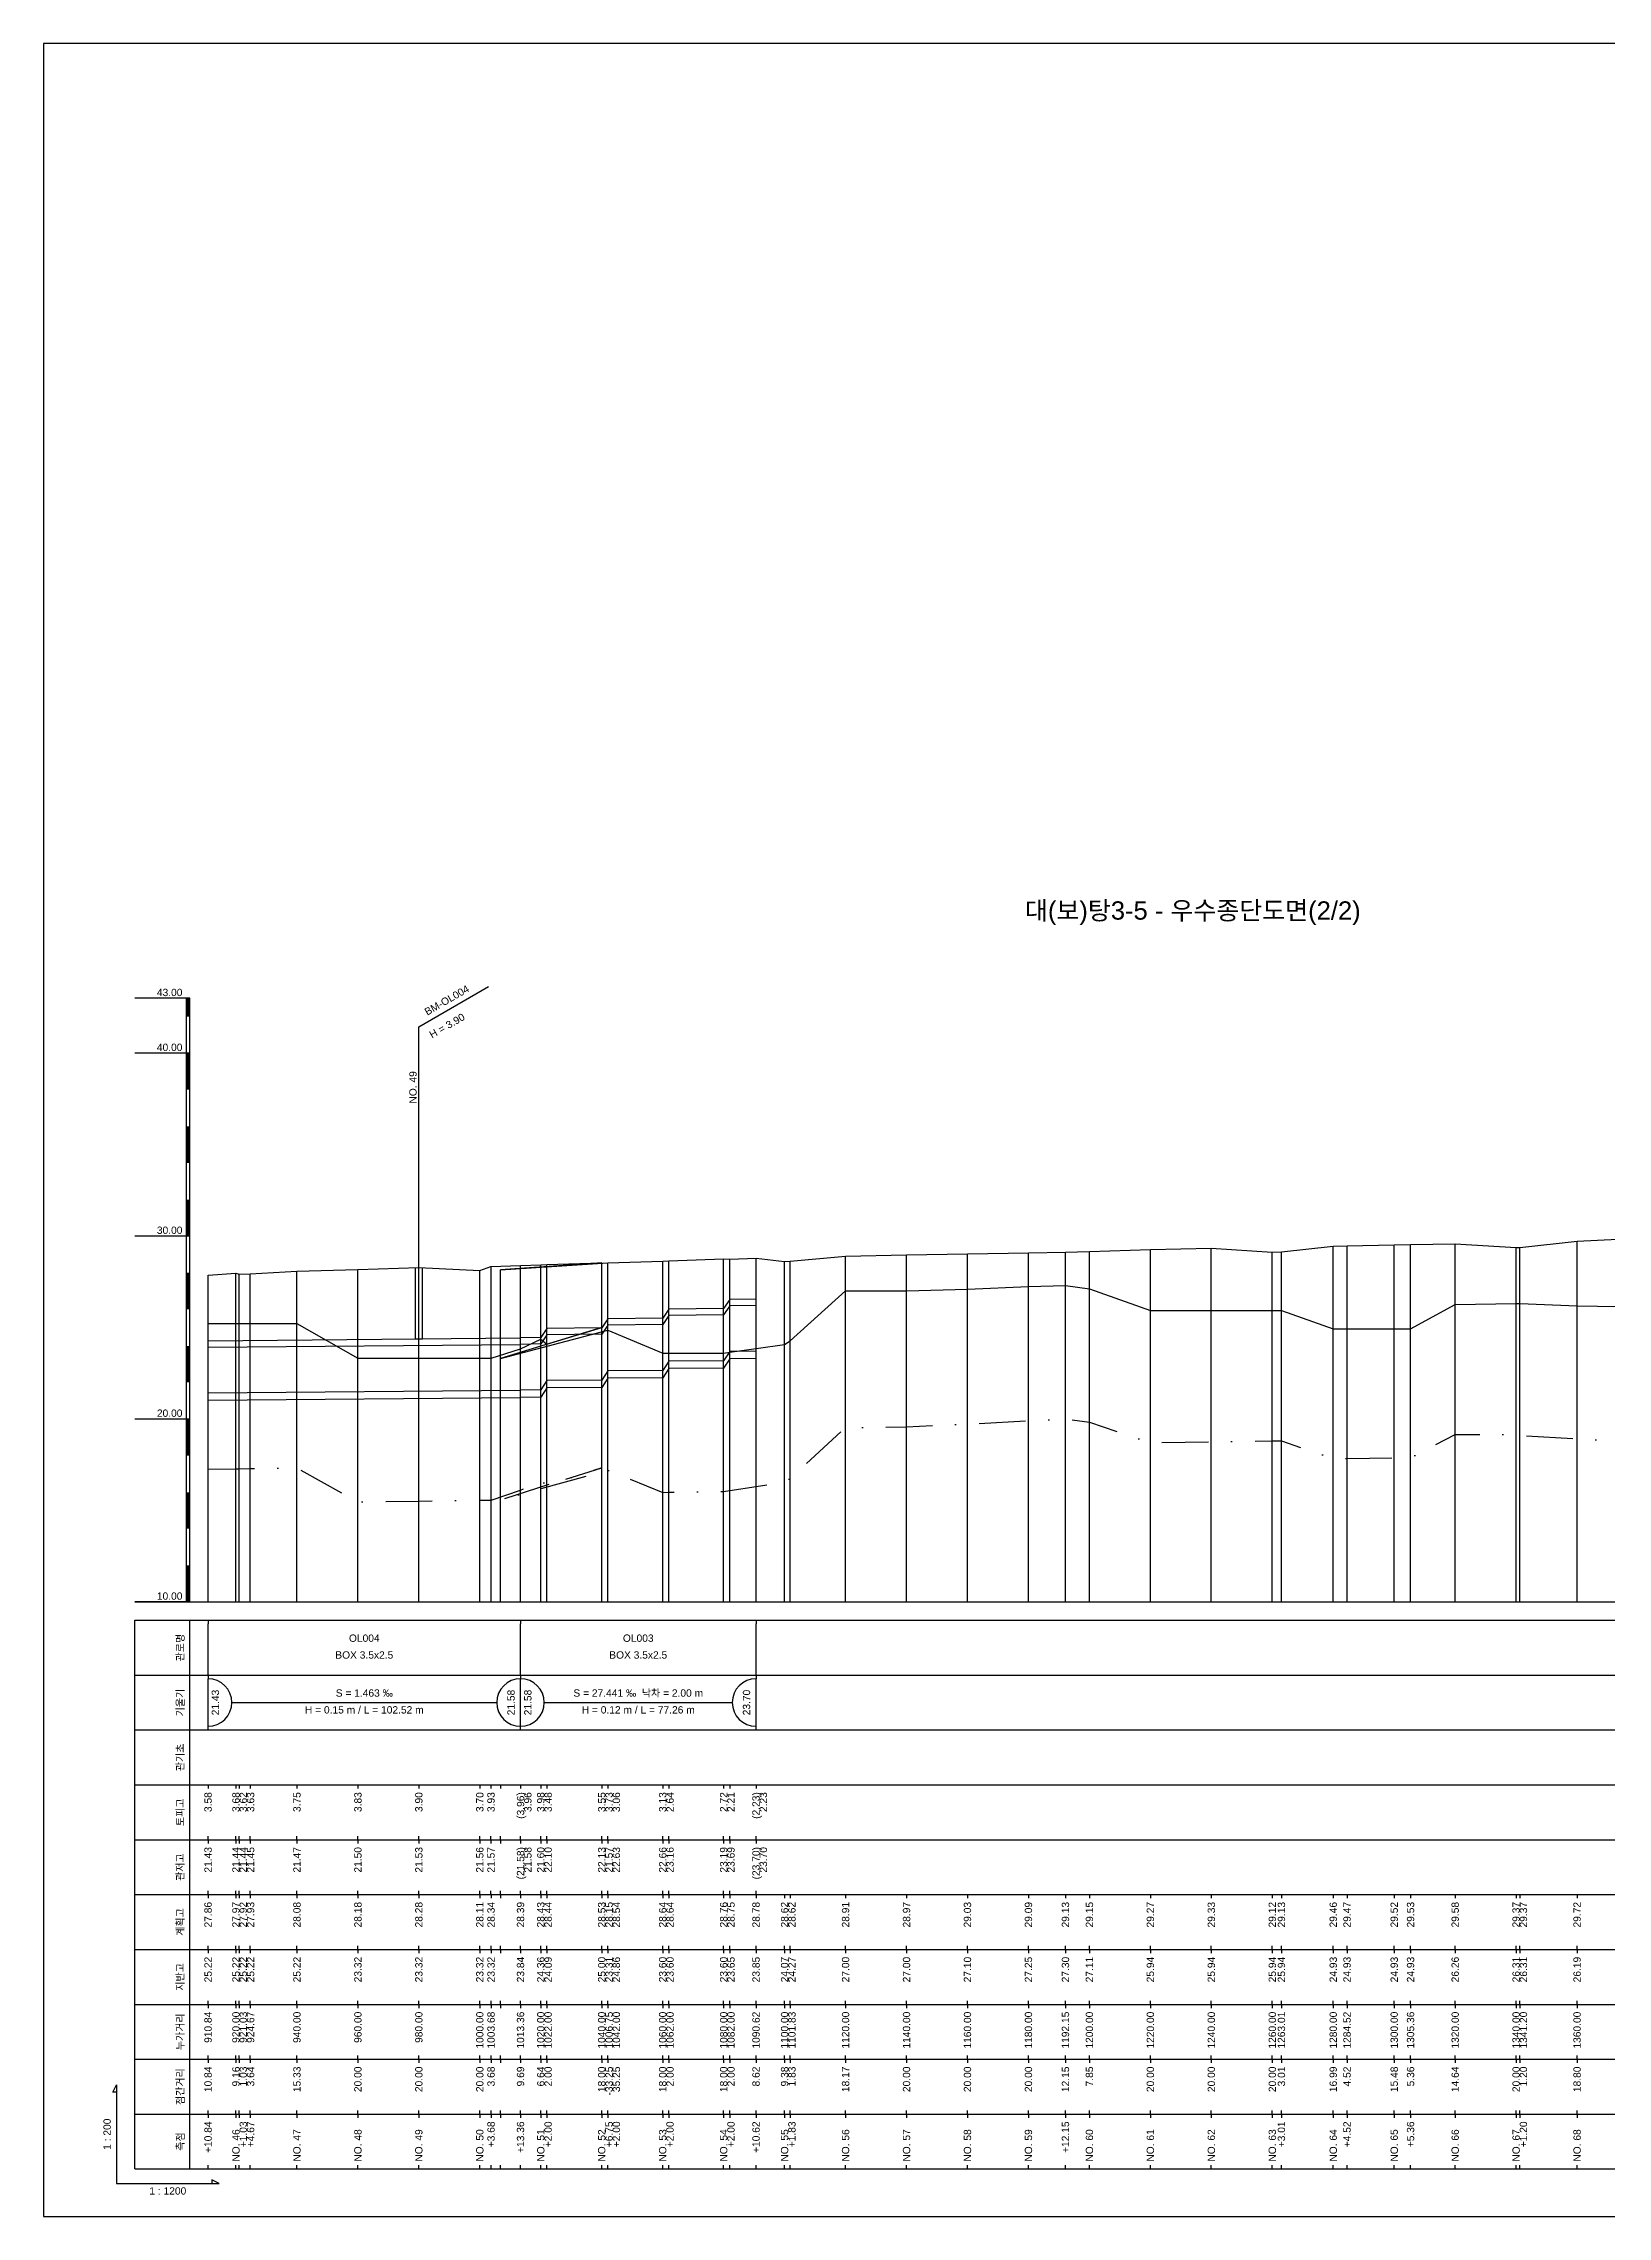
# Model space of a CAD drawing. Header units: millimetres. Extents: x -7351 to 135086, y 1419 to 5643.
# Drawn here: x 107279 to 107707, y 1419 to 2013 of the extents above; entities that cross this region are included whole.
import ezdxf
from ezdxf.enums import TextEntityAlignment as Align

# ---------------------------------------------------------------- set-up
doc = ezdxf.new("R2010")
doc.units = ezdxf.units.MM
doc.linetypes.add('DASHDOT', pattern=[25.4, 12.7, -6.35, 0, -6.35])
for name, color, linetype in [('KZ_종단_계획선', 1, 'Continuous'), ('KZ_종단_관로', 4, 'Continuous'), ('KZ_종단_깃발', 7, 'Continuous'), ('KZ_종단_노선명', 7, 'Continuous'), ('KZ_종단_도각', 7, 'Continuous'), ('KZ_종단_맨홀', 4, 'Continuous'), ('KZ_종단_수직선', 7, 'Continuous'), ('KZ_종단_암선1', 56, 'DASHDOT'), ('KZ_종단_지반선', 3, 'Continuous'), ('KZ_종단_테이블문자', 7, 'Continuous'), ('KZ_종단_테이블선', 7, 'Continuous'), ('KZ_종단_폴대', 7, 'Continuous')]:
    doc.layers.add(name, color=color, linetype=linetype)
doc.styles.get("Standard").update_dxf_attribs({"font": 'arial.ttf'})

msp = doc.modelspace()

# ---------------------------------------------------------------- linework, layer by layer
at = {"layer": 'KZ_종단_계획선'}
msp.add_lwpolyline([(107324.36, 1676.35), (107331.99, 1676.9), (107332.85, 1676.62), (107335.88, 1676.71), (107348.66, 1677.42), (107365.33, 1677.94), (107381.99, 1678.45), (107398.66, 1677.61), (107401.72, 1678.75), (107409.8, 1679), (107415.33, 1679.19), (107416.99, 1679.23), (107431.99, 1679.7), (107404.28, 1677.78), (107433.66, 1679.74), (107448.66, 1680.22), (107450.33, 1680.26), (107465.33, 1680.84), (107466.99, 1680.76), (107474.18, 1680.96), (107481.99, 1680.12), (107483.52, 1680.16), (107498.66, 1681.57), (107515.33, 1681.88), (107531.99, 1682.19), (107548.66, 1682.5), (107558.78, 1682.68), (107565.33, 1682.8), (107581.99, 1683.41), (107598.66, 1683.71), (107615.33, 1682.66), (107617.83, 1682.7), (107631.99, 1684.32), (107635.76, 1684.39), (107648.66, 1684.63), (107653.13, 1684.71), (107665.33, 1684.93), (107681.99, 1683.88), (107682.99, 1683.9), (107698.66, 1685.62), (107715.33, 1686.51)], dxfattribs=at)
at = {"layer": 'KZ_종단_관로'}
for points in [[(107474.18, 1669.79), (107466.99, 1669.72), (107466.99, 1669.72), (107465.33, 1667.22), (107465.33, 1667.22), (107450.33, 1667.08), (107450.33, 1667.08), (107448.66, 1664.58), (107448.66, 1664.58), (107433.66, 1664.44), (107433.66, 1664.44), (107431.99, 1661.94), (107431.99, 1661.94), (107416.99, 1661.8), (107416.99, 1661.8), (107415.33, 1659.3), (107415.33, 1659.3), (107409.8, 1659.19)], [(107474.18, 1668.04), (107466.99, 1667.97), (107466.99, 1667.97), (107465.33, 1665.47), (107465.33, 1665.47), (107450.33, 1665.33), (107450.33, 1665.33), (107448.66, 1662.83), (107448.66, 1662.83), (107433.66, 1662.69), (107433.66, 1662.69), (107431.99, 1660.19), (107431.99, 1660.19), (107416.99, 1660.05), (107416.99, 1660.05), (107415.33, 1657.55), (107415.33, 1657.55), (107409.8, 1657.44)], [(107324.36, 1658.44), (107409.8, 1659.19)], [(107324.36, 1656.69), (107409.8, 1657.44)], [(107474.18, 1655.54), (107466.99, 1655.47), (107466.99, 1655.47), (107465.33, 1652.97), (107465.33, 1652.97), (107450.33, 1652.83), (107450.33, 1652.83), (107448.66, 1650.33), (107448.66, 1650.33), (107433.66, 1650.19), (107433.66, 1650.19), (107431.99, 1647.69), (107431.99, 1647.69), (107416.99, 1647.55), (107416.99, 1647.55), (107415.33, 1645.05), (107415.33, 1645.05), (107409.8, 1644.94)], [(107474.18, 1653.54), (107466.99, 1653.47), (107466.99, 1653.47), (107465.33, 1650.97), (107465.33, 1650.97), (107450.33, 1650.83), (107450.33, 1650.83), (107448.66, 1648.33), (107448.66, 1648.33), (107433.66, 1648.19), (107433.66, 1648.19), (107431.99, 1645.69), (107431.99, 1645.69), (107416.99, 1645.55), (107416.99, 1645.55), (107415.33, 1643.05), (107415.33, 1643.05), (107409.8, 1642.94)], [(107324.36, 1644.19), (107409.8, 1644.94)], [(107324.36, 1642.19), (107409.8, 1642.94)]]:
    msp.add_lwpolyline(points, dxfattribs=at)
at = {"layer": 'KZ_종단_깃발'}
for p, q in [((107381.99, 1744.26), (107401.05, 1755.26)), ((107381.99, 1587.04), (107381.99, 1744.26))]:
    msp.add_line(p, q, dxfattribs=at)
at = {"layer": 'KZ_종단_도각'}
msp.add_lwpolyline([(107279.36, 1419.04), (108120.36, 1419.04), (108120.36, 2013.04), (107279.36, 2013.04)], close=True, dxfattribs=at)
at = {"layer": 'KZ_종단_맨홀'}
msp.add_lwpolyline([(107380.99, 1678.45), (107380.99, 1658.94), (107382.99, 1658.94), (107382.99, 1678.45)], dxfattribs=at)
at = {"layer": 'KZ_종단_수직선'}
for p, q in [((107498.66, 1587.04), (107498.66, 1681.57)), ((107515.33, 1587.04), (107515.33, 1681.88)), ((107531.99, 1587.04), (107531.99, 1682.19)), ((107548.66, 1587.04), (107548.66, 1682.5)), ((107558.78, 1587.04), (107558.78, 1682.68)), ((107565.33, 1587.04), (107565.33, 1682.8)), ((107581.99, 1587.04), (107581.99, 1683.41)), ((107598.66, 1587.04), (107598.66, 1683.71)), ((107615.33, 1587.04), (107615.33, 1682.66)), ((107617.83, 1587.04), (107617.83, 1682.7)), ((107631.99, 1587.04), (107631.99, 1684.32)), ((107635.76, 1587.04), (107635.76, 1684.39)), ((107648.66, 1587.04), (107648.66, 1684.63)), ((107653.13, 1587.04), (107653.13, 1684.71)), ((107665.33, 1587.04), (107665.33, 1684.93)), ((107681.99, 1587.04), (107681.99, 1683.88)), ((107682.99, 1587.04), (107682.99, 1683.9)), ((107698.66, 1587.04), (107698.66, 1685.62)), ((107324.36, 1587.04), (107324.36, 1676.35)), ((107331.99, 1587.04), (107331.99, 1676.9)), ((107332.85, 1587.04), (107332.85, 1676.62)), ((107335.88, 1587.04), (107335.88, 1676.71)), ((107348.66, 1587.04), (107348.66, 1677.42)), ((107365.33, 1587.04), (107365.33, 1677.94)), ((107381.99, 1587.04), (107381.99, 1678.45)), ((107398.66, 1587.04), (107398.66, 1677.61)), ((107401.73, 1587.04), (107401.73, 1678.75)), ((107404.28, 1587.04), (107404.28, 1677.78)), ((107409.79, 1587.04), (107409.79, 1679)), ((107415.33, 1587.04), (107415.33, 1679.19)), ((107416.99, 1587.04), (107416.99, 1679.23)), ((107431.99, 1587.04), (107431.99, 1679.7)), ((107433.66, 1587.04), (107433.66, 1679.74)), ((107448.66, 1587.04), (107448.66, 1680.22)), ((107450.33, 1587.04), (107450.33, 1680.26)), ((107465.33, 1587.04), (107465.33, 1680.84)), ((107466.99, 1587.04), (107466.99, 1680.76)), ((107474.18, 1587.04), (107474.18, 1680.96)), ((107481.99, 1587.04), (107481.99, 1680.12)), ((107483.52, 1587.04), (107483.52, 1680.16))]:
    msp.add_line(p, q, dxfattribs=at)
at = {"layer": 'KZ_종단_암선1', "flags": 128}
msp.add_lwpolyline([(107324.36, 1623.31), (107331.99, 1623.42), (107332.85, 1623.43), (107335.88, 1623.47), (107348.66, 1623.66), (107365.33, 1614.38), (107381.99, 1614.61), (107398.66, 1614.85), (107401.73, 1614.89), (107409.79, 1617.6), (107415.33, 1620.28), (107416.99, 1618.96), (107431.99, 1623.73), (107404.28, 1614.9), (107433.66, 1623.05), (107448.66, 1616.98), (107450.33, 1617), (107465.33, 1617.22), (107466.99, 1617.47), (107474.18, 1618.58), (107481.99, 1619.79), (107483.52, 1620.8), (107498.66, 1634.68), (107515.33, 1634.92), (107531.99, 1635.66), (107548.66, 1636.63), (107558.78, 1637.03), (107565.33, 1636.2), (107581.99, 1630.56), (107598.66, 1630.8), (107615.33, 1631.04), (107617.83, 1631.07), (107631.99, 1626.23), (107635.76, 1626.29), (107648.66, 1626.46), (107653.13, 1626.5), (107665.33, 1632.77), (107681.99, 1632.84), (107682.99, 1632.59), (107698.66, 1631.63), (107715.33, 1630.72), (107731.99, 1629.94), (107748.66, 1629.27), (107750.23, 1629.15), (107765.33, 1627.26), (107781.99, 1626.91), (107787.02, 1626.81), (107798.66, 1629.2), (107815.33, 1638.64), (107831.99, 1649.86), (107845.13, 1649.5), (107848.23, 1649.21), (107848.66, 1649.17), (107857.6, 1648.31), (107857.6, 1649.74), (107862.83, 1647.81)], dxfattribs=at)
at = {"layer": 'KZ_종단_지반선', "flags": 128}
msp.add_lwpolyline([(107324.36, 1663.16), (107331.99, 1663.16), (107332.85, 1663.16), (107335.88, 1663.16), (107348.66, 1663.16), (107365.33, 1653.64), (107381.99, 1653.64), (107398.66, 1653.64), (107401.73, 1653.63), (107409.79, 1656.22), (107415.33, 1658.83), (107416.99, 1657.49), (107431.99, 1662.04), (107404.28, 1653.61), (107433.66, 1661.34), (107448.66, 1655.05), (107450.33, 1655.05), (107465.33, 1655.05), (107466.99, 1655.28), (107474.18, 1656.29), (107481.99, 1657.39), (107483.52, 1658.38), (107498.66, 1672.04), (107515.33, 1672.04), (107531.99, 1672.55), (107548.66, 1673.28), (107558.78, 1673.53), (107565.33, 1672.6), (107581.99, 1666.73), (107598.66, 1666.73), (107615.33, 1666.73), (107617.83, 1666.73), (107631.99, 1661.69), (107635.76, 1661.69), (107648.66, 1661.69), (107653.13, 1661.69), (107665.33, 1668.36), (107681.99, 1668.6), (107682.99, 1668.6), (107698.66, 1667.96), (107715.33, 1667.71)], dxfattribs=at)
at = {"layer": 'KZ_종단_테이블문자'}
for p, q in [((107324.36, 1582.04), (107324.36, 1581.04)), ((107324.36, 1568.04), (107324.36, 1581.04)), ((107409.79, 1582.04), (107409.79, 1581.04)), ((107409.79, 1582.04), (107409.79, 1581.04)), ((107409.79, 1568.04), (107409.79, 1581.04)), ((107409.79, 1568.04), (107409.79, 1581.04)), ((107474.18, 1582.04), (107474.18, 1581.04)), ((107474.18, 1568.04), (107474.18, 1581.04)), ((107324.36, 1567.04), (107324.36, 1568.04)), ((107324.36, 1567.04), (107324.36, 1566.04)), ((107324.36, 1553.04), (107324.36, 1566.04)), ((107409.79, 1567.04), (107409.79, 1568.04)), ((107409.79, 1567.04), (107409.79, 1568.04)), ((107409.79, 1567.04), (107409.79, 1566.04)), ((107409.79, 1567.04), (107409.79, 1566.04)), ((107409.79, 1553.04), (107409.79, 1566.04)), ((107409.79, 1553.04), (107409.79, 1566.04)), ((107474.18, 1567.04), (107474.18, 1568.04)), ((107474.18, 1567.04), (107474.18, 1566.04)), ((107474.18, 1553.04), (107474.18, 1566.04)), ((107330.78, 1559.54), (107403.38, 1559.54)), ((107416.21, 1559.54), (107467.76, 1559.54)), ((107324.36, 1552.04), (107324.36, 1553.04)), ((107409.79, 1552.04), (107409.79, 1553.04)), ((107409.79, 1552.04), (107409.79, 1553.04)), ((107474.18, 1552.04), (107474.18, 1553.04))]:
    msp.add_line(p, q, dxfattribs=at)
for centre, start, end in [((107324.36, 1559.54), 270, 90), ((107409.79, 1559.54), 90, 270), ((107409.79, 1559.54), 270, 90), ((107474.18, 1559.54), 90, 270)]:
    msp.add_arc(centre, 6.5, start, end, dxfattribs=at)
at = {"layer": 'KZ_종단_테이블선'}
for p, q in [((107304.36, 1587.04), (107867.83, 1587.04)), ((107304.36, 1567.04), (107304.36, 1582.04)), ((107304.36, 1582.04), (107867.83, 1582.04)), ((107319.36, 1567.04), (107319.36, 1582.04)), ((107304.36, 1552.04), (107304.36, 1567.04)), ((107304.36, 1567.04), (107867.83, 1567.04)), ((107319.36, 1552.04), (107319.36, 1567.04)), ((107304.36, 1537.04), (107304.36, 1552.04)), ((107304.36, 1552.04), (107867.83, 1552.04)), ((107319.36, 1537.04), (107319.36, 1552.04)), ((107304.36, 1522.04), (107304.36, 1537.04)), ((107304.36, 1537.04), (107867.83, 1537.04)), ((107319.36, 1522.04), (107319.36, 1537.04)), ((107324.36, 1537.04), (107324.36, 1536.04)), ((107331.99, 1537.04), (107331.99, 1536.04)), ((107332.85, 1537.04), (107332.85, 1536.04)), ((107335.88, 1537.04), (107335.88, 1536.04)), ((107348.66, 1537.04), (107348.66, 1536.04)), ((107365.33, 1537.04), (107365.33, 1536.04)), ((107381.99, 1537.04), (107381.99, 1536.04)), ((107398.66, 1537.04), (107398.66, 1536.04)), ((107401.72, 1537.04), (107401.72, 1536.04)), ((107404.28, 1537.04), (107404.28, 1536.04)), ((107409.8, 1537.04), (107409.8, 1536.04)), ((107415.33, 1537.04), (107415.33, 1536.04)), ((107416.99, 1537.04), (107416.99, 1536.04)), ((107431.99, 1537.04), (107431.99, 1536.04)), ((107433.66, 1537.04), (107433.66, 1536.04)), ((107448.66, 1537.04), (107448.66, 1536.04)), ((107450.33, 1537.04), (107450.33, 1536.04)), ((107465.33, 1537.04), (107465.33, 1536.04)), ((107466.99, 1537.04), (107466.99, 1536.04)), ((107474.18, 1537.04), (107474.18, 1536.04)), ((107304.36, 1507.04), (107304.36, 1522.04)), ((107304.36, 1522.04), (107867.83, 1522.04)), ((107319.36, 1507.04), (107319.36, 1522.04)), ((107324.36, 1522.04), (107324.36, 1523.04)), ((107324.36, 1522.04), (107324.36, 1521.04)), ((107331.99, 1522.04), (107331.99, 1523.04)), ((107331.99, 1522.04), (107331.99, 1521.04)), ((107332.85, 1522.04), (107332.85, 1523.04)), ((107332.85, 1522.04), (107332.85, 1521.04)), ((107335.88, 1522.04), (107335.88, 1523.04)), ((107335.88, 1522.04), (107335.88, 1521.04)), ((107348.66, 1522.04), (107348.66, 1523.04)), ((107348.66, 1522.04), (107348.66, 1521.04)), ((107365.33, 1522.04), (107365.33, 1523.04)), ((107365.33, 1522.04), (107365.33, 1521.04)), ((107381.99, 1522.04), (107381.99, 1523.04)), ((107381.99, 1522.04), (107381.99, 1521.04)), ((107398.66, 1522.04), (107398.66, 1523.04)), ((107398.66, 1522.04), (107398.66, 1521.04)), ((107401.72, 1522.04), (107401.72, 1523.04)), ((107401.72, 1522.04), (107401.72, 1521.04)), ((107404.28, 1522.04), (107404.28, 1523.04)), ((107404.28, 1522.04), (107404.28, 1521.04)), ((107409.8, 1522.04), (107409.8, 1523.04)), ((107409.8, 1522.04), (107409.8, 1521.04)), ((107415.33, 1522.04), (107415.33, 1523.04)), ((107415.33, 1522.04), (107415.33, 1521.04)), ((107416.99, 1522.04), (107416.99, 1523.04)), ((107416.99, 1522.04), (107416.99, 1521.04)), ((107431.99, 1522.04), (107431.99, 1523.04)), ((107431.99, 1522.04), (107431.99, 1521.04)), ((107433.66, 1522.04), (107433.66, 1523.04)), ((107433.66, 1522.04), (107433.66, 1521.04)), ((107448.66, 1522.04), (107448.66, 1523.04)), ((107448.66, 1522.04), (107448.66, 1521.04)), ((107450.33, 1522.04), (107450.33, 1523.04)), ((107450.33, 1522.04), (107450.33, 1521.04)), ((107465.33, 1522.04), (107465.33, 1523.04)), ((107465.33, 1522.04), (107465.33, 1521.04)), ((107466.99, 1522.04), (107466.99, 1523.04)), ((107466.99, 1522.04), (107466.99, 1521.04)), ((107474.18, 1522.04), (107474.18, 1523.04)), ((107474.18, 1522.04), (107474.18, 1521.04)), ((107304.36, 1492.04), (107304.36, 1507.04)), ((107304.36, 1507.04), (107867.83, 1507.04)), ((107319.36, 1492.04), (107319.36, 1507.04)), ((107324.36, 1507.04), (107324.36, 1508.04)), ((107324.36, 1507.04), (107324.36, 1506.04)), ((107331.99, 1507.04), (107331.99, 1508.04)), ((107331.99, 1507.04), (107331.99, 1506.04)), ((107332.85, 1507.04), (107332.85, 1508.04)), ((107332.85, 1507.04), (107332.85, 1506.04)), ((107335.88, 1507.04), (107335.88, 1508.04)), ((107335.88, 1507.04), (107335.88, 1506.04)), ((107348.66, 1507.04), (107348.66, 1508.04)), ((107348.66, 1507.04), (107348.66, 1506.04)), ((107365.33, 1507.04), (107365.33, 1508.04)), ((107365.33, 1507.04), (107365.33, 1506.04)), ((107381.99, 1507.04), (107381.99, 1508.04)), ((107381.99, 1507.04), (107381.99, 1506.04)), ((107398.66, 1507.04), (107398.66, 1508.04)), ((107398.66, 1507.04), (107398.66, 1506.04)), ((107401.72, 1507.04), (107401.72, 1508.04)), ((107401.73, 1507.04), (107401.73, 1506.04)), ((107404.28, 1507.04), (107404.28, 1508.04)), ((107404.28, 1507.04), (107404.28, 1506.04)), ((107409.79, 1507.04), (107409.79, 1506.04)), ((107409.8, 1507.04), (107409.8, 1508.04)), ((107415.33, 1507.04), (107415.33, 1508.04)), ((107415.33, 1507.04), (107415.33, 1506.04)), ((107416.99, 1507.04), (107416.99, 1508.04)), ((107416.99, 1507.04), (107416.99, 1506.04)), ((107431.99, 1507.04), (107431.99, 1508.04)), ((107431.99, 1507.04), (107431.99, 1506.04)), ((107433.66, 1507.04), (107433.66, 1508.04)), ((107433.66, 1507.04), (107433.66, 1506.04)), ((107448.66, 1507.04), (107448.66, 1508.04)), ((107448.66, 1507.04), (107448.66, 1506.04)), ((107450.33, 1507.04), (107450.33, 1508.04)), ((107450.33, 1507.04), (107450.33, 1506.04)), ((107465.33, 1507.04), (107465.33, 1508.04)), ((107465.33, 1507.04), (107465.33, 1506.04)), ((107466.99, 1507.04), (107466.99, 1508.04)), ((107466.99, 1507.04), (107466.99, 1506.04)), ((107474.18, 1507.04), (107474.18, 1508.04)), ((107474.18, 1507.04), (107474.18, 1506.04)), ((107481.99, 1507.04), (107481.99, 1506.04)), ((107483.52, 1507.04), (107483.52, 1506.04)), ((107498.66, 1507.04), (107498.66, 1506.04)), ((107515.33, 1507.04), (107515.33, 1506.04)), ((107531.99, 1507.04), (107531.99, 1506.04)), ((107548.66, 1507.04), (107548.66, 1506.04)), ((107558.78, 1507.04), (107558.78, 1506.04)), ((107565.33, 1507.04), (107565.33, 1506.04)), ((107581.99, 1507.04), (107581.99, 1506.04)), ((107598.66, 1507.04), (107598.66, 1506.04)), ((107615.33, 1507.04), (107615.33, 1506.04)), ((107617.83, 1507.04), (107617.83, 1506.04)), ((107631.99, 1507.04), (107631.99, 1506.04)), ((107635.76, 1507.04), (107635.76, 1506.04)), ((107648.66, 1507.04), (107648.66, 1506.04)), ((107653.13, 1507.04), (107653.13, 1506.04)), ((107665.33, 1507.04), (107665.33, 1506.04)), ((107681.99, 1507.04), (107681.99, 1506.04)), ((107682.99, 1507.04), (107682.99, 1506.04)), ((107698.66, 1507.04), (107698.66, 1506.04)), ((107304.36, 1477.04), (107304.36, 1492.04)), ((107304.36, 1492.04), (107867.83, 1492.04)), ((107319.36, 1477.04), (107319.36, 1492.04)), ((107324.36, 1492.04), (107324.36, 1493.04)), ((107324.36, 1492.04), (107324.36, 1491.04)), ((107331.99, 1492.04), (107331.99, 1493.04)), ((107331.99, 1492.04), (107331.99, 1491.04)), ((107332.85, 1492.04), (107332.85, 1493.04)), ((107332.85, 1492.04), (107332.85, 1491.04)), ((107335.88, 1492.04), (107335.88, 1493.04)), ((107335.88, 1492.04), (107335.88, 1491.04)), ((107348.66, 1492.04), (107348.66, 1493.04)), ((107348.66, 1492.04), (107348.66, 1491.04)), ((107365.33, 1492.04), (107365.33, 1493.04)), ((107365.33, 1492.04), (107365.33, 1491.04)), ((107381.99, 1492.04), (107381.99, 1493.04)), ((107381.99, 1492.04), (107381.99, 1491.04)), ((107398.66, 1492.04), (107398.66, 1493.04)), ((107398.66, 1492.04), (107398.66, 1491.04)), ((107401.73, 1492.04), (107401.73, 1493.04)), ((107401.73, 1492.04), (107401.73, 1491.04)), ((107404.28, 1492.04), (107404.28, 1493.04)), ((107404.28, 1492.04), (107404.28, 1491.04)), ((107409.79, 1492.04), (107409.79, 1493.04)), ((107409.79, 1492.04), (107409.79, 1491.04)), ((107415.33, 1492.04), (107415.33, 1493.04)), ((107415.33, 1492.04), (107415.33, 1491.04)), ((107416.99, 1492.04), (107416.99, 1493.04)), ((107416.99, 1492.04), (107416.99, 1491.04)), ((107431.99, 1492.04), (107431.99, 1493.04)), ((107431.99, 1492.04), (107431.99, 1491.04)), ((107433.66, 1492.04), (107433.66, 1493.04)), ((107433.66, 1492.04), (107433.66, 1491.04)), ((107448.66, 1492.04), (107448.66, 1493.04)), ((107448.66, 1492.04), (107448.66, 1491.04)), ((107450.33, 1492.04), (107450.33, 1493.04)), ((107450.33, 1492.04), (107450.33, 1491.04)), ((107465.33, 1492.04), (107465.33, 1493.04)), ((107465.33, 1492.04), (107465.33, 1491.04)), ((107466.99, 1492.04), (107466.99, 1493.04)), ((107466.99, 1492.04), (107466.99, 1491.04)), ((107474.18, 1492.04), (107474.18, 1493.04)), ((107474.18, 1492.04), (107474.18, 1491.04)), ((107481.99, 1492.04), (107481.99, 1493.04)), ((107481.99, 1492.04), (107481.99, 1491.04)), ((107483.52, 1492.04), (107483.52, 1493.04)), ((107483.52, 1492.04), (107483.52, 1491.04)), ((107498.66, 1492.04), (107498.66, 1493.04)), ((107498.66, 1492.04), (107498.66, 1491.04)), ((107515.33, 1492.04), (107515.33, 1493.04)), ((107515.33, 1492.04), (107515.33, 1491.04)), ((107531.99, 1492.04), (107531.99, 1493.04)), ((107531.99, 1492.04), (107531.99, 1491.04)), ((107548.66, 1492.04), (107548.66, 1493.04)), ((107548.66, 1492.04), (107548.66, 1491.04)), ((107558.78, 1492.04), (107558.78, 1493.04)), ((107558.78, 1492.04), (107558.78, 1491.04)), ((107565.33, 1492.04), (107565.33, 1493.04)), ((107565.33, 1492.04), (107565.33, 1491.04)), ((107581.99, 1492.04), (107581.99, 1493.04)), ((107581.99, 1492.04), (107581.99, 1491.04)), ((107598.66, 1492.04), (107598.66, 1493.04)), ((107598.66, 1492.04), (107598.66, 1491.04)), ((107615.33, 1492.04), (107615.33, 1493.04)), ((107615.33, 1492.04), (107615.33, 1491.04)), ((107617.83, 1492.04), (107617.83, 1493.04)), ((107617.83, 1492.04), (107617.83, 1491.04)), ((107631.99, 1492.04), (107631.99, 1493.04)), ((107631.99, 1492.04), (107631.99, 1491.04)), ((107635.76, 1492.04), (107635.76, 1493.04)), ((107635.76, 1492.04), (107635.76, 1491.04)), ((107648.66, 1492.04), (107648.66, 1493.04)), ((107648.66, 1492.04), (107648.66, 1491.04)), ((107653.13, 1492.04), (107653.13, 1493.04)), ((107653.13, 1492.04), (107653.13, 1491.04)), ((107665.33, 1492.04), (107665.33, 1493.04)), ((107665.33, 1492.04), (107665.33, 1491.04)), ((107681.99, 1492.04), (107681.99, 1493.04)), ((107681.99, 1492.04), (107681.99, 1491.04)), ((107682.99, 1492.04), (107682.99, 1493.04)), ((107682.99, 1492.04), (107682.99, 1491.04)), ((107698.66, 1492.04), (107698.66, 1493.04)), ((107698.66, 1492.04), (107698.66, 1491.04)), ((107304.36, 1462.04), (107304.36, 1477.04)), ((107304.36, 1477.04), (107867.83, 1477.04)), ((107319.36, 1462.04), (107319.36, 1477.04)), ((107324.36, 1477.04), (107324.36, 1478.04)), ((107324.36, 1477.04), (107324.36, 1476.04)), ((107331.99, 1477.04), (107331.99, 1478.04)), ((107331.99, 1477.04), (107331.99, 1476.04)), ((107332.85, 1477.04), (107332.85, 1478.04)), ((107332.85, 1477.04), (107332.85, 1476.04)), ((107335.88, 1477.04), (107335.88, 1478.04)), ((107335.88, 1477.04), (107335.88, 1476.04)), ((107348.66, 1477.04), (107348.66, 1478.04)), ((107348.66, 1477.04), (107348.66, 1476.04)), ((107365.33, 1477.04), (107365.33, 1478.04)), ((107365.33, 1477.04), (107365.33, 1476.04)), ((107381.99, 1477.04), (107381.99, 1478.04)), ((107381.99, 1477.04), (107381.99, 1476.04)), ((107398.66, 1477.04), (107398.66, 1478.04)), ((107398.66, 1477.04), (107398.66, 1476.04)), ((107401.73, 1477.04), (107401.73, 1478.04)), ((107401.73, 1477.04), (107401.73, 1476.04)), ((107404.28, 1477.04), (107404.28, 1478.04)), ((107404.28, 1477.04), (107404.28, 1476.04)), ((107409.79, 1477.04), (107409.79, 1478.04)), ((107409.79, 1477.04), (107409.79, 1476.04)), ((107415.33, 1477.04), (107415.33, 1478.04)), ((107415.33, 1477.04), (107415.33, 1476.04)), ((107416.99, 1477.04), (107416.99, 1478.04)), ((107416.99, 1477.04), (107416.99, 1476.04)), ((107431.99, 1477.04), (107431.99, 1478.04)), ((107431.99, 1477.04), (107431.99, 1476.04)), ((107433.66, 1477.04), (107433.66, 1478.04)), ((107433.66, 1477.04), (107433.66, 1476.04)), ((107448.66, 1477.04), (107448.66, 1478.04)), ((107448.66, 1477.04), (107448.66, 1476.04)), ((107450.33, 1477.04), (107450.33, 1478.04)), ((107450.33, 1477.04), (107450.33, 1476.04)), ((107465.33, 1477.04), (107465.33, 1478.04)), ((107465.33, 1477.04), (107465.33, 1476.04)), ((107466.99, 1477.04), (107466.99, 1478.04)), ((107466.99, 1477.04), (107466.99, 1476.04)), ((107474.18, 1477.04), (107474.18, 1478.04)), ((107474.18, 1477.04), (107474.18, 1476.04)), ((107481.99, 1477.04), (107481.99, 1478.04)), ((107481.99, 1477.04), (107481.99, 1476.04)), ((107483.52, 1477.04), (107483.52, 1478.04)), ((107483.52, 1477.04), (107483.52, 1476.04)), ((107498.66, 1477.04), (107498.66, 1478.04)), ((107498.66, 1477.04), (107498.66, 1476.04)), ((107515.33, 1477.04), (107515.33, 1478.04)), ((107515.33, 1477.04), (107515.33, 1476.04)), ((107531.99, 1477.04), (107531.99, 1478.04)), ((107531.99, 1477.04), (107531.99, 1476.04)), ((107548.66, 1477.04), (107548.66, 1478.04)), ((107548.66, 1477.04), (107548.66, 1476.04)), ((107558.78, 1477.04), (107558.78, 1478.04)), ((107558.78, 1477.04), (107558.78, 1476.04)), ((107565.33, 1477.04), (107565.33, 1478.04)), ((107565.33, 1477.04), (107565.33, 1476.04)), ((107581.99, 1477.04), (107581.99, 1478.04)), ((107581.99, 1477.04), (107581.99, 1476.04)), ((107598.66, 1477.04), (107598.66, 1478.04)), ((107598.66, 1477.04), (107598.66, 1476.04)), ((107615.33, 1477.04), (107615.33, 1478.04)), ((107615.33, 1477.04), (107615.33, 1476.04)), ((107617.83, 1477.04), (107617.83, 1478.04)), ((107617.83, 1477.04), (107617.83, 1476.04)), ((107631.99, 1477.04), (107631.99, 1478.04)), ((107631.99, 1477.04), (107631.99, 1476.04)), ((107635.76, 1477.04), (107635.76, 1478.04)), ((107635.76, 1477.04), (107635.76, 1476.04)), ((107648.66, 1477.04), (107648.66, 1478.04)), ((107648.66, 1477.04), (107648.66, 1476.04)), ((107653.13, 1477.04), (107653.13, 1478.04)), ((107653.13, 1477.04), (107653.13, 1476.04)), ((107665.33, 1477.04), (107665.33, 1478.04)), ((107665.33, 1477.04), (107665.33, 1476.04)), ((107681.99, 1477.04), (107681.99, 1478.04)), ((107681.99, 1477.04), (107681.99, 1476.04)), ((107682.99, 1477.04), (107682.99, 1478.04)), ((107682.99, 1477.04), (107682.99, 1476.04)), ((107698.66, 1477.04), (107698.66, 1478.04)), ((107698.66, 1477.04), (107698.66, 1476.04)), ((107304.36, 1447.04), (107304.36, 1462.04)), ((107304.36, 1462.04), (107867.83, 1462.04)), ((107319.36, 1447.04), (107319.36, 1462.04)), ((107324.36, 1462.04), (107324.36, 1463.04)), ((107324.36, 1462.04), (107324.36, 1461.04)), ((107331.99, 1462.04), (107331.99, 1463.04)), ((107331.99, 1462.04), (107331.99, 1461.04)), ((107332.85, 1462.04), (107332.85, 1463.04)), ((107332.85, 1462.04), (107332.85, 1461.04)), ((107335.88, 1462.04), (107335.88, 1463.04)), ((107335.88, 1462.04), (107335.88, 1461.04)), ((107348.66, 1462.04), (107348.66, 1463.04)), ((107348.66, 1462.04), (107348.66, 1461.04)), ((107365.33, 1462.04), (107365.33, 1463.04)), ((107365.33, 1462.04), (107365.33, 1461.04)), ((107381.99, 1462.04), (107381.99, 1463.04)), ((107381.99, 1462.04), (107381.99, 1461.04)), ((107398.66, 1462.04), (107398.66, 1463.04)), ((107398.66, 1462.04), (107398.66, 1461.04)), ((107401.73, 1462.04), (107401.73, 1463.04)), ((107401.73, 1462.04), (107401.73, 1461.04)), ((107404.28, 1462.04), (107404.28, 1463.04)), ((107404.28, 1462.04), (107404.28, 1461.04)), ((107409.79, 1462.04), (107409.79, 1463.04)), ((107409.79, 1462.04), (107409.79, 1461.04)), ((107415.33, 1462.04), (107415.33, 1463.04)), ((107415.33, 1462.04), (107415.33, 1461.04)), ((107416.99, 1462.04), (107416.99, 1463.04)), ((107416.99, 1462.04), (107416.99, 1461.04)), ((107431.99, 1462.04), (107431.99, 1463.04)), ((107431.99, 1462.04), (107431.99, 1461.04)), ((107433.66, 1462.04), (107433.66, 1463.04)), ((107433.66, 1462.04), (107433.66, 1461.04)), ((107448.66, 1462.04), (107448.66, 1463.04)), ((107448.66, 1462.04), (107448.66, 1461.04)), ((107450.33, 1462.04), (107450.33, 1463.04)), ((107450.33, 1462.04), (107450.33, 1461.04)), ((107465.33, 1462.04), (107465.33, 1463.04)), ((107465.33, 1462.04), (107465.33, 1461.04)), ((107466.99, 1462.04), (107466.99, 1463.04)), ((107466.99, 1462.04), (107466.99, 1461.04)), ((107474.18, 1462.04), (107474.18, 1463.04)), ((107474.18, 1462.04), (107474.18, 1461.04)), ((107481.99, 1462.04), (107481.99, 1463.04)), ((107481.99, 1462.04), (107481.99, 1461.04)), ((107483.52, 1462.04), (107483.52, 1463.04)), ((107483.52, 1462.04), (107483.52, 1461.04)), ((107498.66, 1462.04), (107498.66, 1463.04)), ((107498.66, 1462.04), (107498.66, 1461.04)), ((107515.33, 1462.04), (107515.33, 1463.04)), ((107515.33, 1462.04), (107515.33, 1461.04)), ((107531.99, 1462.04), (107531.99, 1463.04)), ((107531.99, 1462.04), (107531.99, 1461.04)), ((107548.66, 1462.04), (107548.66, 1463.04)), ((107548.66, 1462.04), (107548.66, 1461.04)), ((107558.78, 1462.04), (107558.78, 1463.04)), ((107558.78, 1462.04), (107558.78, 1461.04)), ((107565.33, 1462.04), (107565.33, 1463.04)), ((107565.33, 1462.04), (107565.33, 1461.04)), ((107581.99, 1462.04), (107581.99, 1463.04)), ((107581.99, 1462.04), (107581.99, 1461.04)), ((107598.66, 1462.04), (107598.66, 1463.04)), ((107598.66, 1462.04), (107598.66, 1461.04)), ((107615.33, 1462.04), (107615.33, 1463.04)), ((107615.33, 1462.04), (107615.33, 1461.04)), ((107617.83, 1462.04), (107617.83, 1463.04)), ((107617.83, 1462.04), (107617.83, 1461.04)), ((107631.99, 1462.04), (107631.99, 1463.04)), ((107631.99, 1462.04), (107631.99, 1461.04)), ((107635.76, 1462.04), (107635.76, 1463.04)), ((107635.76, 1462.04), (107635.76, 1461.04)), ((107648.66, 1462.04), (107648.66, 1463.04)), ((107648.66, 1462.04), (107648.66, 1461.04)), ((107653.13, 1462.04), (107653.13, 1463.04)), ((107653.13, 1462.04), (107653.13, 1461.04)), ((107665.33, 1462.04), (107665.33, 1463.04)), ((107665.33, 1462.04), (107665.33, 1461.04)), ((107681.99, 1462.04), (107681.99, 1463.04)), ((107681.99, 1462.04), (107681.99, 1461.04)), ((107682.99, 1462.04), (107682.99, 1463.04)), ((107682.99, 1462.04), (107682.99, 1461.04)), ((107698.66, 1462.04), (107698.66, 1463.04)), ((107698.66, 1462.04), (107698.66, 1461.04)), ((107304.36, 1432.04), (107304.36, 1447.04)), ((107304.36, 1447.04), (107867.83, 1447.04)), ((107319.36, 1432.04), (107319.36, 1447.04)), ((107324.36, 1447.04), (107324.36, 1448.04)), ((107324.36, 1447.04), (107324.36, 1446.04)), ((107331.99, 1447.04), (107331.99, 1448.04)), ((107331.99, 1447.04), (107331.99, 1446.04)), ((107332.85, 1447.04), (107332.85, 1448.04)), ((107332.85, 1447.04), (107332.85, 1446.04)), ((107335.88, 1447.04), (107335.88, 1448.04)), ((107335.88, 1447.04), (107335.88, 1446.04)), ((107348.66, 1447.04), (107348.66, 1448.04)), ((107348.66, 1447.04), (107348.66, 1446.04)), ((107365.33, 1447.04), (107365.33, 1448.04)), ((107365.33, 1447.04), (107365.33, 1446.04)), ((107381.99, 1447.04), (107381.99, 1448.04)), ((107381.99, 1447.04), (107381.99, 1446.04)), ((107398.66, 1447.04), (107398.66, 1448.04)), ((107398.66, 1447.04), (107398.66, 1446.04)), ((107401.73, 1447.04), (107401.73, 1448.04)), ((107401.73, 1447.04), (107401.73, 1446.04)), ((107404.28, 1447.04), (107404.28, 1448.04)), ((107404.28, 1447.04), (107404.28, 1446.04)), ((107409.79, 1447.04), (107409.79, 1448.04)), ((107409.79, 1447.04), (107409.79, 1446.04)), ((107415.33, 1447.04), (107415.33, 1448.04)), ((107415.33, 1447.04), (107415.33, 1446.04)), ((107416.99, 1447.04), (107416.99, 1448.04)), ((107416.99, 1447.04), (107416.99, 1446.04)), ((107431.99, 1447.04), (107431.99, 1448.04)), ((107431.99, 1447.04), (107431.99, 1446.04)), ((107433.66, 1447.04), (107433.66, 1448.04)), ((107433.66, 1447.04), (107433.66, 1446.04)), ((107448.66, 1447.04), (107448.66, 1448.04)), ((107448.66, 1447.04), (107448.66, 1446.04)), ((107450.33, 1447.04), (107450.33, 1448.04)), ((107450.33, 1447.04), (107450.33, 1446.04)), ((107465.33, 1447.04), (107465.33, 1448.04)), ((107465.33, 1447.04), (107465.33, 1446.04)), ((107466.99, 1447.04), (107466.99, 1448.04)), ((107466.99, 1447.04), (107466.99, 1446.04)), ((107474.18, 1447.04), (107474.18, 1448.04)), ((107474.18, 1447.04), (107474.18, 1446.04)), ((107481.99, 1447.04), (107481.99, 1448.04)), ((107481.99, 1447.04), (107481.99, 1446.04)), ((107483.52, 1447.04), (107483.52, 1448.04)), ((107483.52, 1447.04), (107483.52, 1446.04)), ((107498.66, 1447.04), (107498.66, 1448.04)), ((107498.66, 1447.04), (107498.66, 1446.04)), ((107515.33, 1447.04), (107515.33, 1448.04)), ((107515.33, 1447.04), (107515.33, 1446.04)), ((107531.99, 1447.04), (107531.99, 1448.04)), ((107531.99, 1447.04), (107531.99, 1446.04)), ((107548.66, 1447.04), (107548.66, 1448.04)), ((107548.66, 1447.04), (107548.66, 1446.04)), ((107558.78, 1447.04), (107558.78, 1448.04)), ((107558.78, 1447.04), (107558.78, 1446.04)), ((107565.33, 1447.04), (107565.33, 1448.04)), ((107565.33, 1447.04), (107565.33, 1446.04)), ((107581.99, 1447.04), (107581.99, 1448.04)), ((107581.99, 1447.04), (107581.99, 1446.04)), ((107598.66, 1447.04), (107598.66, 1448.04)), ((107598.66, 1447.04), (107598.66, 1446.04)), ((107615.33, 1447.04), (107615.33, 1448.04)), ((107615.33, 1447.04), (107615.33, 1446.04)), ((107617.83, 1447.04), (107617.83, 1448.04)), ((107617.83, 1447.04), (107617.83, 1446.04)), ((107631.99, 1447.04), (107631.99, 1448.04)), ((107631.99, 1447.04), (107631.99, 1446.04)), ((107635.76, 1447.04), (107635.76, 1448.04)), ((107635.76, 1447.04), (107635.76, 1446.04)), ((107648.66, 1447.04), (107648.66, 1448.04)), ((107648.66, 1447.04), (107648.66, 1446.04)), ((107653.13, 1447.04), (107653.13, 1448.04)), ((107653.13, 1447.04), (107653.13, 1446.04)), ((107665.33, 1447.04), (107665.33, 1448.04)), ((107665.33, 1447.04), (107665.33, 1446.04)), ((107681.99, 1447.04), (107681.99, 1448.04)), ((107681.99, 1447.04), (107681.99, 1446.04)), ((107682.99, 1447.04), (107682.99, 1448.04)), ((107682.99, 1447.04), (107682.99, 1446.04)), ((107698.66, 1447.04), (107698.66, 1448.04)), ((107698.66, 1447.04), (107698.66, 1446.04)), ((107304.36, 1432.04), (107867.83, 1432.04)), ((107324.36, 1432.04), (107324.36, 1433.04)), ((107331.99, 1432.04), (107331.99, 1433.04)), ((107332.85, 1432.04), (107332.85, 1433.04)), ((107335.88, 1432.04), (107335.88, 1433.04)), ((107348.66, 1432.04), (107348.66, 1433.04)), ((107365.33, 1432.04), (107365.33, 1433.04)), ((107381.99, 1432.04), (107381.99, 1433.04)), ((107398.66, 1432.04), (107398.66, 1433.04)), ((107401.73, 1432.04), (107401.73, 1433.04)), ((107404.28, 1432.04), (107404.28, 1433.04)), ((107409.79, 1432.04), (107409.79, 1433.04)), ((107415.33, 1432.04), (107415.33, 1433.04)), ((107416.99, 1432.04), (107416.99, 1433.04)), ((107431.99, 1432.04), (107431.99, 1433.04)), ((107433.66, 1432.04), (107433.66, 1433.04)), ((107448.66, 1432.04), (107448.66, 1433.04)), ((107450.33, 1432.04), (107450.33, 1433.04)), ((107465.33, 1432.04), (107465.33, 1433.04)), ((107466.99, 1432.04), (107466.99, 1433.04)), ((107474.18, 1432.04), (107474.18, 1433.04)), ((107481.99, 1432.04), (107481.99, 1433.04)), ((107483.52, 1432.04), (107483.52, 1433.04)), ((107498.66, 1432.04), (107498.66, 1433.04)), ((107515.33, 1432.04), (107515.33, 1433.04)), ((107531.99, 1432.04), (107531.99, 1433.04)), ((107548.66, 1432.04), (107548.66, 1433.04)), ((107558.78, 1432.04), (107558.78, 1433.04)), ((107565.33, 1432.04), (107565.33, 1433.04)), ((107581.99, 1432.04), (107581.99, 1433.04)), ((107598.66, 1432.04), (107598.66, 1433.04)), ((107615.33, 1432.04), (107615.33, 1433.04)), ((107617.83, 1432.04), (107617.83, 1433.04)), ((107631.99, 1432.04), (107631.99, 1433.04)), ((107635.76, 1432.04), (107635.76, 1433.04)), ((107648.66, 1432.04), (107648.66, 1433.04)), ((107653.13, 1432.04), (107653.13, 1433.04)), ((107665.33, 1432.04), (107665.33, 1433.04)), ((107681.99, 1432.04), (107681.99, 1433.04)), ((107682.99, 1432.04), (107682.99, 1433.04)), ((107698.66, 1432.04), (107698.66, 1433.04))]:
    msp.add_line(p, q, dxfattribs=at)
msp.add_lwpolyline([(107299.36, 1453.04), (107298.36, 1453.04), (107299.36, 1455.04), (107299.36, 1428.04), (107327.36, 1428.04), (107325.36, 1429.04), (107325.36, 1428.04)], dxfattribs=at)
at = {"layer": 'KZ_종단_폴대'}
for p, q in [((107319.36, 1752.04), (107304.36, 1752.04)), ((107319.36, 1737.04), (107304.36, 1737.04)), ((107319.36, 1687.04), (107304.36, 1687.04)), ((107319.36, 1637.04), (107304.36, 1637.04)), ((107319.36, 1587.04), (107304.36, 1587.04))]:
    msp.add_line(p, q, dxfattribs=at)
for points in [[(107318.86, 1747.04, 1, 1, 0), (107318.86, 1752.04, 1, 1, 0)], [(107318.86, 1727.04, 1, 1, 0), (107318.86, 1737.04, 1, 1, 0)], [(107318.86, 1707.04, 1, 1, 0), (107318.86, 1717.04, 1, 1, 0)], [(107318.86, 1687.04, 1, 1, 0), (107318.86, 1697.04, 1, 1, 0)], [(107318.86, 1667.04, 1, 1, 0), (107318.86, 1677.04, 1, 1, 0)], [(107318.86, 1647.04, 1, 1, 0), (107318.86, 1657.04, 1, 1, 0)], [(107318.86, 1627.04, 1, 1, 0), (107318.86, 1637.04, 1, 1, 0)], [(107318.86, 1607.04, 1, 1, 0), (107318.86, 1617.04, 1, 1, 0)], [(107318.86, 1587.04, 1, 1, 0), (107318.86, 1597.04, 1, 1, 0)]]:
    msp.add_lwpolyline(points, format="xyseb", dxfattribs=at)
msp.add_lwpolyline([(107319.36, 1587.04), (107319.36, 1752.04), (107318.36, 1752.04), (107318.36, 1587.04), (107319.36, 1587.04)], dxfattribs=at)

# ---------------------------------------------------------------- texts
at = {"layer": 'KZ_종단_깃발'}
for s, rotation, p in [('BM-OL004', 30, (107384.59, 1746.76)), ('NO. 49', 90, (107381.99, 1723.26))]:
    msp.add_text(s, height=2, rotation=rotation, dxfattribs=at).set_placement(p, align=Align.BOTTOM_LEFT)
msp.add_text('H = 3.90', height=2, rotation=30, dxfattribs=at).set_placement((107384.59, 1742.76), align=Align.TOP_LEFT)
at = {"layer": 'KZ_종단_노선명'}
msp.add_text('대(보)탕3-5 - 우수종단도면(2/2)', height=5, dxfattribs=at).set_placement((107593.6, 1772.04), align=Align.BOTTOM_CENTER)
at = {"layer": 'KZ_종단_테이블문자'}
for s, p in [('OL004', (107367.08, 1575.54)), ('OL003', (107441.98, 1575.54)), ('S = 1.463 ‰', (107367.08, 1560.54)), ('S = 27.441 ‰  낙차 = 2.00 m', (107441.98, 1560.54))]:
    msp.add_text(s, height=2, dxfattribs=at).set_placement(p, align=Align.BOTTOM_CENTER)
for s, p in [('BOX 3.5x2.5', (107367.08, 1573.54)), ('BOX 3.5x2.5', (107441.98, 1573.54)), ('H = 0.15 m / L = 102.52 m', (107367.08, 1558.54)), ('H = 0.12 m / L = 77.26 m', (107441.98, 1558.54))]:
    msp.add_text(s, height=2, dxfattribs=at).set_placement(p, align=Align.TOP_CENTER)
for s, p in [('21.43', (107325.36, 1559.54)), ('21.58', (107410.79, 1559.54))]:
    msp.add_text(s, height=2, rotation=90, dxfattribs=at).set_placement(p, align=Align.TOP_CENTER)
for s, p in [('21.58', (107408.79, 1559.54)), ('23.70', (107473.18, 1559.54))]:
    msp.add_text(s, height=2, rotation=90, dxfattribs=at).set_placement(p, align=Align.BOTTOM_CENTER)
for s, p in [('3.58', (107324.36, 1535.04)), ('3.68', (107331.99, 1535.04)), ('3.62', (107333.99, 1535.04)), ('3.63', (107335.99, 1535.04)), ('3.75', (107348.66, 1535.04)), ('3.83', (107365.33, 1535.04)), ('3.90', (107381.99, 1535.04)), ('3.70', (107398.66, 1535.04)), ('3.93', (107401.72, 1535.04)), ('(3.96)', (107409.8, 1535.04)), ('3.96', (107411.8, 1535.04)), ('3.98', (107415.33, 1535.04)), ('3.48', (107417.33, 1535.04)), ('3.55', (107431.99, 1535.04)), ('3.73', (107433.99, 1535.04)), ('3.06', (107435.99, 1535.04)), ('3.13', (107448.66, 1535.04)), ('2.64', (107450.66, 1535.04)), ('2.72', (107465.33, 1535.04)), ('2.21', (107467.33, 1535.04)), ('(2.23)', (107474.18, 1535.04)), ('2.23', (107476.18, 1535.04)), ('21.43', (107324.36, 1520.04)), ('21.44', (107331.99, 1520.04)), ('21.44', (107333.99, 1520.04)), ('21.45', (107335.99, 1520.04)), ('21.47', (107348.66, 1520.04)), ('21.50', (107365.33, 1520.04)), ('21.53', (107381.99, 1520.04)), ('21.56', (107398.66, 1520.04)), ('21.57', (107401.72, 1520.04)), ('(21.58)', (107409.8, 1520.04)), ('21.58', (107411.8, 1520.04)), ('21.60', (107415.33, 1520.04)), ('22.10', (107417.33, 1520.04)), ('22.13', (107431.99, 1520.04)), ('21.57', (107433.99, 1520.04)), ('22.63', (107435.99, 1520.04)), ('22.66', (107448.66, 1520.04)), ('23.16', (107450.66, 1520.04)), ('23.19', (107465.33, 1520.04)), ('23.69', (107467.33, 1520.04)), ('(23.70)', (107474.18, 1520.04)), ('23.70', (107476.18, 1520.04)), ('27.86', (107324.36, 1505.04)), ('27.97', (107331.99, 1505.04)), ('27.92', (107333.99, 1505.04)), ('27.93', (107335.99, 1505.04)), ('28.08', (107348.66, 1505.04)), ('28.18', (107365.33, 1505.04)), ('28.28', (107381.99, 1505.04)), ('28.11', (107398.66, 1505.04)), ('28.34', (107401.73, 1505.04)), ('28.39', (107409.79, 1505.04)), ('28.43', (107415.33, 1505.04)), ('28.44', (107417.33, 1505.04)), ('28.53', (107431.99, 1505.04)), ('28.15', (107433.99, 1505.04)), ('28.54', (107435.99, 1505.04)), ('28.64', (107448.66, 1505.04)), ('28.64', (107450.66, 1505.04)), ('28.76', (107465.33, 1505.04)), ('28.75', (107467.33, 1505.04)), ('28.78', (107474.18, 1505.04)), ('28.62', (107481.99, 1505.04)), ('28.62', (107483.99, 1505.04)), ('28.91', (107498.66, 1505.04)), ('28.97', (107515.33, 1505.04)), ('29.03', (107531.99, 1505.04)), ('29.09', (107548.66, 1505.04)), ('29.13', (107558.78, 1505.04)), ('29.15', (107565.33, 1505.04)), ('29.27', (107581.99, 1505.04)), ('29.33', (107598.66, 1505.04)), ('29.12', (107615.33, 1505.04)), ('29.13', (107617.83, 1505.04)), ('29.46', (107631.99, 1505.04)), ('29.47', (107635.76, 1505.04)), ('29.52', (107648.66, 1505.04)), ('29.53', (107653.13, 1505.04)), ('29.58', (107665.33, 1505.04)), ('29.37', (107681.99, 1505.04)), ('29.37', (107683.99, 1505.04)), ('29.72', (107698.66, 1505.04)), ('25.22', (107324.36, 1490.04)), ('25.22', (107331.99, 1490.04)), ('25.22', (107333.99, 1490.04)), ('25.22', (107335.99, 1490.04)), ('25.22', (107348.66, 1490.04)), ('23.32', (107365.33, 1490.04)), ('23.32', (107381.99, 1490.04)), ('23.32', (107398.66, 1490.04)), ('23.32', (107401.73, 1490.04)), ('23.84', (107409.79, 1490.04)), ('24.36', (107415.33, 1490.04)), ('24.09', (107417.33, 1490.04)), ('25.00', (107431.99, 1490.04)), ('23.31', (107433.99, 1490.04)), ('24.86', (107435.99, 1490.04)), ('23.60', (107448.66, 1490.04)), ('23.60', (107450.66, 1490.04)), ('23.60', (107465.33, 1490.04)), ('23.65', (107467.33, 1490.04)), ('23.85', (107474.18, 1490.04)), ('24.07', (107481.99, 1490.04)), ('24.27', (107483.99, 1490.04)), ('27.00', (107498.66, 1490.04)), ('27.00', (107515.33, 1490.04)), ('27.10', (107531.99, 1490.04)), ('27.25', (107548.66, 1490.04)), ('27.30', (107558.78, 1490.04)), ('27.11', (107565.33, 1490.04)), ('25.94', (107581.99, 1490.04)), ('25.94', (107598.66, 1490.04)), ('25.94', (107615.33, 1490.04)), ('25.94', (107617.83, 1490.04)), ('24.93', (107631.99, 1490.04)), ('24.93', (107635.76, 1490.04)), ('24.93', (107648.66, 1490.04)), ('24.93', (107653.13, 1490.04)), ('26.26', (107665.33, 1490.04)), ('26.31', (107681.99, 1490.04)), ('26.31', (107683.99, 1490.04)), ('26.19', (107698.66, 1490.04)), ('910.84', (107324.36, 1475.04)), ('920.00', (107331.99, 1475.04)), ('921.03', (107333.99, 1475.04)), ('924.67', (107335.99, 1475.04)), ('940.00', (107348.66, 1475.04)), ('960.00', (107365.33, 1475.04)), ('980.00', (107381.99, 1475.04)), ('1000.00', (107398.66, 1475.04)), ('1003.68', (107401.73, 1475.04)), ('1013.36', (107409.79, 1475.04)), ('1020.00', (107415.33, 1475.04)), ('1022.00', (107417.33, 1475.04)), ('1040.00', (107431.99, 1475.04)), ('1006.75', (107433.99, 1475.04)), ('1042.00', (107435.99, 1475.04)), ('1060.00', (107448.66, 1475.04)), ('1062.00', (107450.66, 1475.04)), ('1080.00', (107465.33, 1475.04)), ('1082.00', (107467.33, 1475.04)), ('1090.62', (107474.18, 1475.04)), ('1100.00', (107481.99, 1475.04)), ('1101.83', (107483.99, 1475.04)), ('1120.00', (107498.66, 1475.04)), ('1140.00', (107515.33, 1475.04)), ('1160.00', (107531.99, 1475.04)), ('1180.00', (107548.66, 1475.04)), ('1192.15', (107558.78, 1475.04)), ('1200.00', (107565.33, 1475.04)), ('1220.00', (107581.99, 1475.04)), ('1240.00', (107598.66, 1475.04)), ('1260.00', (107615.33, 1475.04)), ('1263.01', (107617.83, 1475.04)), ('1280.00', (107631.99, 1475.04)), ('1284.52', (107635.76, 1475.04)), ('1300.00', (107648.66, 1475.04)), ('1305.36', (107653.13, 1475.04)), ('1320.00', (107665.33, 1475.04)), ('1340.00', (107681.99, 1475.04)), ('1341.20', (107683.99, 1475.04)), ('1360.00', (107698.66, 1475.04)), ('10.84', (107324.36, 1460.04)), ('9.16', (107331.99, 1460.04)), ('1.03', (107333.99, 1460.04)), ('3.64', (107335.99, 1460.04)), ('15.33', (107348.66, 1460.04)), ('20.00', (107365.33, 1460.04)), ('20.00', (107381.99, 1460.04)), ('20.00', (107398.66, 1460.04)), ('3.68', (107401.73, 1460.04)), ('9.69', (107409.79, 1460.04)), ('6.64', (107415.33, 1460.04)), ('2.00', (107417.33, 1460.04)), ('18.00', (107431.99, 1460.04)), ('-33.25', (107433.99, 1460.04)), ('35.25', (107435.99, 1460.04)), ('18.00', (107448.66, 1460.04)), ('2.00', (107450.66, 1460.04)), ('18.00', (107465.33, 1460.04)), ('2.00', (107467.33, 1460.04)), ('8.62', (107474.18, 1460.04)), ('9.38', (107481.99, 1460.04)), ('1.83', (107483.99, 1460.04)), ('18.17', (107498.66, 1460.04)), ('20.00', (107515.33, 1460.04)), ('20.00', (107531.99, 1460.04)), ('20.00', (107548.66, 1460.04)), ('12.15', (107558.78, 1460.04)), ('7.85', (107565.33, 1460.04)), ('20.00', (107581.99, 1460.04)), ('20.00', (107598.66, 1460.04)), ('20.00', (107615.33, 1460.04)), ('3.01', (107617.83, 1460.04)), ('16.99', (107631.99, 1460.04)), ('4.52', (107635.76, 1460.04)), ('15.48', (107648.66, 1460.04)), ('5.36', (107653.13, 1460.04)), ('14.64', (107665.33, 1460.04)), ('20.00', (107681.99, 1460.04)), ('1.20', (107683.99, 1460.04)), ('18.80', (107698.66, 1460.04)), ('+10.84', (107324.36, 1445.04)), ('+1.03', (107333.99, 1445.04)), ('+4.67', (107335.99, 1445.04)), ('+3.68', (107401.73, 1445.04)), ('+13.36', (107409.79, 1445.04)), ('+2.00', (107417.33, 1445.04)), ('+6.75', (107433.99, 1445.04)), ('+2.00', (107435.99, 1445.04)), ('+2.00', (107450.66, 1445.04)), ('+2.00', (107467.33, 1445.04)), ('+10.62', (107474.18, 1445.04)), ('+1.83', (107483.99, 1445.04)), ('+12.15', (107558.78, 1445.04)), ('+3.01', (107617.83, 1445.04)), ('+4.52', (107635.76, 1445.04)), ('+5.36', (107653.13, 1445.04)), ('+1.20', (107683.99, 1445.04))]:
    msp.add_text(s, height=2, rotation=90, dxfattribs=at).set_placement(p, align=Align.MIDDLE_RIGHT)
for s, p in [('NO. 46', (107331.99, 1434.04)), ('NO. 47', (107348.66, 1434.04)), ('NO. 48', (107365.33, 1434.04)), ('NO. 49', (107381.99, 1434.04)), ('NO. 50', (107398.66, 1434.04)), ('NO. 51', (107415.33, 1434.04)), ('NO. 52', (107431.99, 1434.04)), ('NO. 53', (107448.66, 1434.04)), ('NO. 54', (107465.33, 1434.04)), ('NO. 55', (107481.99, 1434.04)), ('NO. 56', (107498.66, 1434.04)), ('NO. 57', (107515.33, 1434.04)), ('NO. 58', (107531.99, 1434.04)), ('NO. 59', (107548.66, 1434.04)), ('NO. 60', (107565.33, 1434.04)), ('NO. 61', (107581.99, 1434.04)), ('NO. 62', (107598.66, 1434.04)), ('NO. 63', (107615.33, 1434.04)), ('NO. 64', (107631.99, 1434.04)), ('NO. 65', (107648.66, 1434.04)), ('NO. 66', (107665.33, 1434.04)), ('NO. 67', (107681.99, 1434.04)), ('NO. 68', (107698.66, 1434.04))]:
    msp.add_text(s, height=2, rotation=90, dxfattribs=at).set_placement(p, align=Align.MIDDLE_LEFT)
at = {"layer": 'KZ_종단_테이블선'}
for s, p in [('관로명', (107318.36, 1574.54)), ('기울기', (107318.36, 1559.54)), ('관기초', (107318.36, 1544.54)), ('토피고', (107318.36, 1529.54)), ('관저고', (107318.36, 1514.54)), ('계획고', (107318.36, 1499.54)), ('지반고', (107318.36, 1484.54)), ('누가거리', (107318.36, 1469.54)), ('점간거리', (107318.36, 1454.54)), ('1 : 200', (107298.36, 1441.54)), ('측점', (107318.36, 1439.54))]:
    msp.add_text(s, height=2, rotation=90, dxfattribs=at).set_placement(p, align=Align.BOTTOM_CENTER)
msp.add_text('1 : 1200', height=2, dxfattribs=at).set_placement((107313.36, 1427.04), align=Align.TOP_CENTER)
at = {"layer": 'KZ_종단_폴대'}
for s, p in [('43.00', (107317.36, 1752.04)), ('40.00', (107317.36, 1737.04)), ('30.00', (107317.36, 1687.04)), ('20.00', (107317.36, 1637.04)), ('10.00', (107317.36, 1587.04))]:
    msp.add_text(s, height=2, dxfattribs=at).set_placement(p, align=Align.BOTTOM_RIGHT)

doc.saveas('drawing.dxf')
